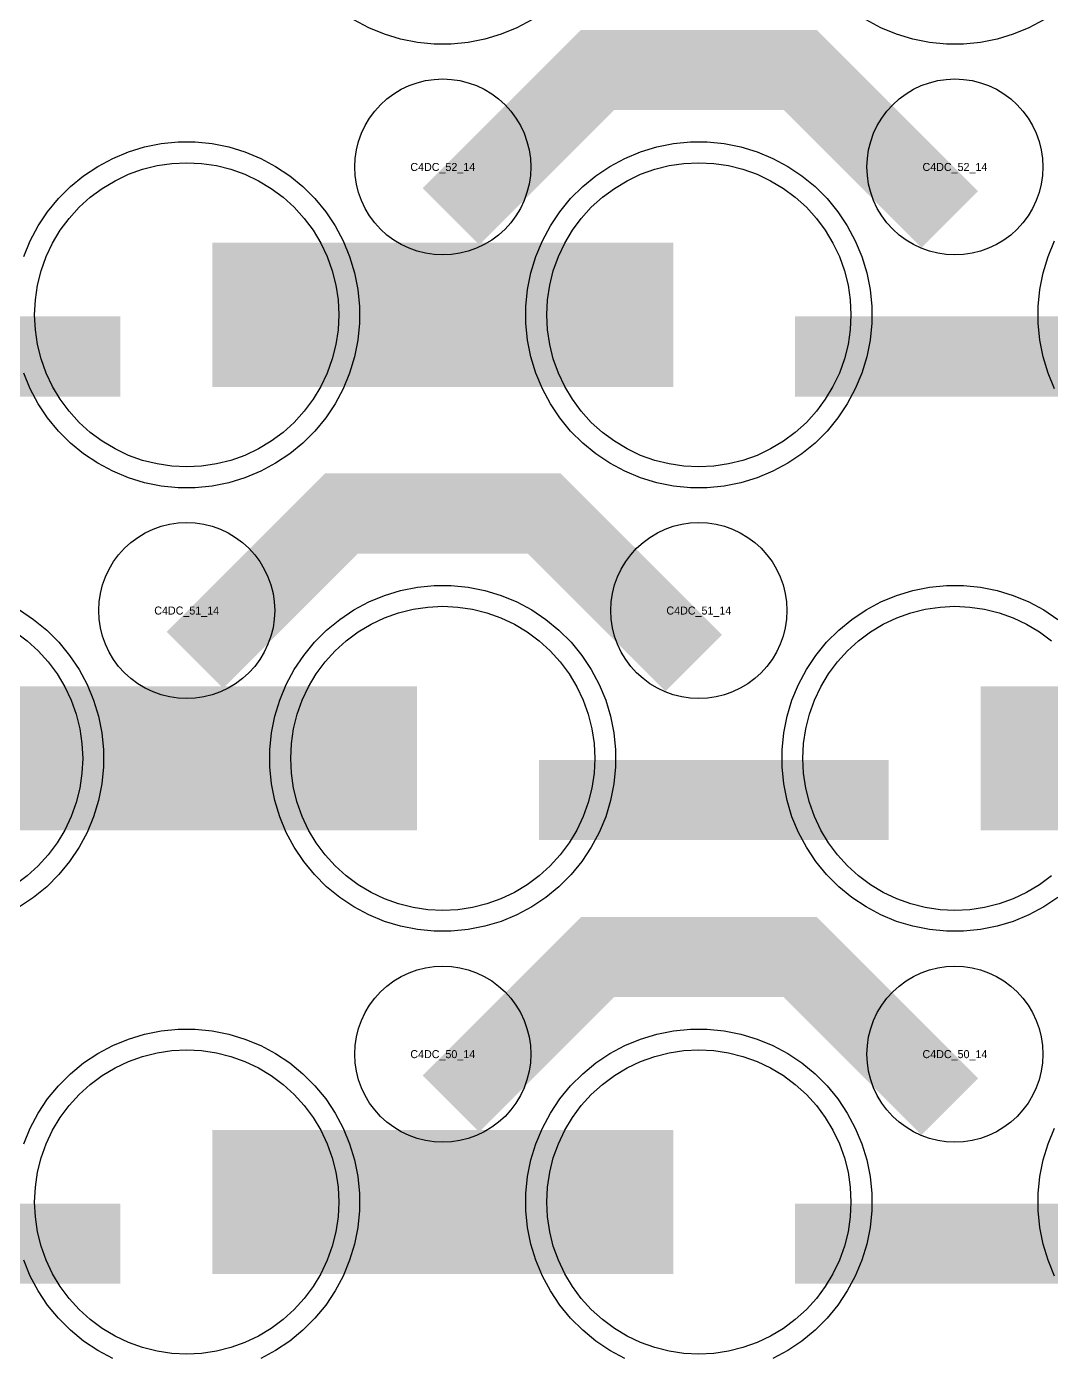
# Model space of a CAD drawing. Extents: x -11880 to 11880, y -14992 to 14992.
# Drawn here: x -7570 to -7249.9, y -7959.9 to -7544.2 of the extents above; entities that cross this region are included whole.
import ezdxf
from ezdxf.enums import TextEntityAlignment as Align

# ---------------------------------------------------------------- set-up
doc = ezdxf.new("R2010")
doc.units = 0
doc.header["$MEASUREMENT"] = 0
for name, color, linetype in [('GDS_775_DT_237', 138, 'CONTINUOUS'), ('RDL1_FS', 34, 'CONTINUOUS'), ('RDL_BS', 160, 'CONTINUOUS')]:
    doc.layers.add(name, color=color, linetype=linetype)

msp = doc.modelspace()

# ---------------------------------------------------------------- linework, layer by layer
at = {"layer": 'RDL1_FS', "color": 240, "true_color": 0xed1f24}
for points in [[(-7520, -7681.744), (-7524.657, -7681.515), (-7529.268, -7680.831), (-7533.791, -7679.699), (-7538.181, -7678.127), (-7542.395, -7676.135), (-7546.395, -7673.737), (-7550.14, -7670.959), (-7553.594, -7667.829), (-7556.724, -7664.375), (-7559.502, -7660.63), (-7561.9, -7656.63), (-7563.892, -7652.416), (-7565.464, -7648.026), (-7566.596, -7643.503), (-7567.28, -7638.892), (-7567.509, -7634.235), (-7567.28, -7629.578), (-7566.596, -7624.967), (-7565.464, -7620.444), (-7563.892, -7616.054), (-7561.9, -7611.84), (-7559.502, -7607.84), (-7556.724, -7604.095), (-7553.594, -7600.641), (-7550.14, -7597.511), (-7546.395, -7594.733), (-7542.395, -7592.335), (-7538.181, -7590.343), (-7533.791, -7588.771), (-7529.268, -7587.639), (-7524.657, -7586.955), (-7520, -7586.726), (-7515.343, -7586.955), (-7510.732, -7587.639), (-7506.209, -7588.771), (-7501.819, -7590.343), (-7497.605, -7592.335), (-7493.605, -7594.733), (-7489.86, -7597.511), (-7486.406, -7600.641), (-7483.276, -7604.095), (-7480.498, -7607.84), (-7478.1, -7611.84), (-7476.108, -7616.054), (-7474.536, -7620.444), (-7473.404, -7624.967), (-7472.72, -7629.578), (-7472.491, -7634.235), (-7472.72, -7638.892), (-7473.404, -7643.503), (-7474.536, -7648.026), (-7476.108, -7652.416), (-7478.1, -7656.63), (-7480.498, -7660.63), (-7483.276, -7664.375), (-7486.406, -7667.829), (-7489.86, -7670.959), (-7493.605, -7673.737), (-7497.605, -7676.135), (-7501.819, -7678.127), (-7506.209, -7679.699), (-7510.732, -7680.831), (-7515.343, -7681.515)], [(-7360, -7681.744), (-7364.657, -7681.515), (-7369.268, -7680.831), (-7373.791, -7679.699), (-7378.181, -7678.127), (-7382.395, -7676.135), (-7386.395, -7673.737), (-7390.14, -7670.959), (-7393.594, -7667.829), (-7396.724, -7664.375), (-7399.502, -7660.63), (-7401.9, -7656.63), (-7403.892, -7652.416), (-7405.464, -7648.026), (-7406.596, -7643.503), (-7407.28, -7638.892), (-7407.509, -7634.235), (-7407.28, -7629.578), (-7406.596, -7624.967), (-7405.464, -7620.444), (-7403.892, -7616.054), (-7401.9, -7611.84), (-7399.502, -7607.84), (-7396.724, -7604.095), (-7393.594, -7600.641), (-7390.14, -7597.511), (-7386.395, -7594.733), (-7382.395, -7592.335), (-7378.181, -7590.343), (-7373.791, -7588.771), (-7369.268, -7587.639), (-7364.657, -7586.955), (-7360, -7586.726), (-7355.343, -7586.955), (-7350.732, -7587.639), (-7346.209, -7588.771), (-7341.819, -7590.343), (-7337.605, -7592.335), (-7333.605, -7594.733), (-7329.86, -7597.511), (-7326.406, -7600.641), (-7323.276, -7604.095), (-7320.498, -7607.84), (-7318.1, -7611.84), (-7316.108, -7616.054), (-7314.536, -7620.444), (-7313.404, -7624.967), (-7312.72, -7629.578), (-7312.491, -7634.235), (-7312.72, -7638.892), (-7313.404, -7643.503), (-7314.536, -7648.026), (-7316.108, -7652.416), (-7318.1, -7656.63), (-7320.498, -7660.63), (-7323.276, -7664.375), (-7326.406, -7667.829), (-7329.86, -7670.959), (-7333.605, -7673.737), (-7337.605, -7676.135), (-7341.819, -7678.127), (-7346.209, -7679.699), (-7350.732, -7680.831), (-7355.343, -7681.515)], [(-7440, -7820.304), (-7444.657, -7820.075), (-7449.268, -7819.391), (-7453.791, -7818.259), (-7458.181, -7816.687), (-7462.395, -7814.695), (-7466.395, -7812.297), (-7470.14, -7809.519), (-7473.594, -7806.389), (-7476.724, -7802.935), (-7479.502, -7799.19), (-7481.9, -7795.19), (-7483.892, -7790.976), (-7485.464, -7786.586), (-7486.596, -7782.063), (-7487.28, -7777.452), (-7487.509, -7772.795), (-7487.28, -7768.138), (-7486.596, -7763.527), (-7485.464, -7759.004), (-7483.892, -7754.614), (-7481.9, -7750.4), (-7479.502, -7746.4), (-7476.724, -7742.655), (-7473.594, -7739.201), (-7470.14, -7736.071), (-7466.395, -7733.293), (-7462.395, -7730.895), (-7458.181, -7728.903), (-7453.791, -7727.331), (-7449.268, -7726.199), (-7444.657, -7725.515), (-7440, -7725.286), (-7435.343, -7725.515), (-7430.732, -7726.199), (-7426.209, -7727.331), (-7421.819, -7728.903), (-7417.605, -7730.895), (-7413.605, -7733.293), (-7409.86, -7736.071), (-7406.406, -7739.201), (-7403.276, -7742.655), (-7400.498, -7746.4), (-7398.1, -7750.4), (-7396.108, -7754.614), (-7394.536, -7759.004), (-7393.404, -7763.527), (-7392.72, -7768.138), (-7392.491, -7772.795), (-7392.72, -7777.452), (-7393.404, -7782.063), (-7394.536, -7786.586), (-7396.108, -7790.976), (-7398.1, -7795.19), (-7400.498, -7799.19), (-7403.276, -7802.935), (-7406.406, -7806.389), (-7409.86, -7809.519), (-7413.605, -7812.297), (-7417.605, -7814.695), (-7421.819, -7816.687), (-7426.209, -7818.259), (-7430.732, -7819.391), (-7435.343, -7820.075)]]:
    msp.add_lwpolyline(points, close=True, dxfattribs=at)
for points in [[(-7511.998, -7634.235, 45, 45, 0), (-7439.998, -7634.235, 45, 45, 0)], [(-7439.998, -7634.235, 45, 45, 0), (-7367.998, -7634.235, 45, 45, 0)], [(-7591.998, -7772.795, 45, 45, 0), (-7519.998, -7772.795, 45, 45, 0)], [(-7519.998, -7772.795, 45, 45, 0), (-7447.998, -7772.795, 45, 45, 0)], [(-7271.998, -7772.795, 45, 45, 0), (-7199.998, -7772.795, 45, 45, 0)]]:
    msp.add_lwpolyline(points, format="xyseb", dxfattribs=at)
for points in [[(-7249.86, -7809.519), (-7253.605, -7812.297), (-7257.605, -7814.695), (-7261.819, -7816.687), (-7266.209, -7818.259), (-7270.732, -7819.391), (-7275.343, -7820.075), (-7280, -7820.304), (-7284.657, -7820.075), (-7289.268, -7819.391), (-7293.791, -7818.259), (-7298.181, -7816.687), (-7302.395, -7814.695), (-7306.395, -7812.297), (-7310.14, -7809.519), (-7313.594, -7806.389), (-7316.724, -7802.935), (-7319.502, -7799.19), (-7321.9, -7795.19), (-7323.892, -7790.976), (-7325.464, -7786.586), (-7326.596, -7782.063), (-7327.28, -7777.452), (-7327.509, -7772.795), (-7327.28, -7768.138), (-7326.596, -7763.527), (-7325.464, -7759.004), (-7323.892, -7754.614), (-7321.9, -7750.4), (-7319.502, -7746.4), (-7316.724, -7742.655), (-7313.594, -7739.201), (-7310.14, -7736.071), (-7306.395, -7733.293), (-7302.395, -7730.895), (-7298.181, -7728.903), (-7293.791, -7727.331), (-7289.268, -7726.199), (-7284.657, -7725.515), (-7280, -7725.286), (-7275.343, -7725.515), (-7270.732, -7726.199), (-7266.209, -7727.331), (-7261.819, -7728.903), (-7257.605, -7730.895), (-7253.605, -7733.293), (-7249.86, -7736.071)], [(-7573.605, -7733.293), (-7569.86, -7736.071), (-7566.406, -7739.201), (-7563.276, -7742.655), (-7560.498, -7746.4), (-7558.1, -7750.4), (-7556.108, -7754.614), (-7554.536, -7759.004), (-7553.404, -7763.527), (-7552.72, -7768.138), (-7552.491, -7772.795), (-7552.72, -7777.452), (-7553.404, -7782.063), (-7554.536, -7786.586), (-7556.108, -7790.976), (-7558.1, -7795.19), (-7560.498, -7799.19), (-7563.276, -7802.935), (-7566.406, -7806.389), (-7569.86, -7809.519), (-7573.605, -7812.297)]]:
    msp.add_lwpolyline(points, dxfattribs=at)
at = {"layer": 'RDL1_FS'}
for points in [[(-7520, -7958.869), (-7524.657, -7958.64), (-7529.268, -7957.956), (-7533.791, -7956.824), (-7538.181, -7955.252), (-7542.395, -7953.26), (-7546.395, -7950.862), (-7550.14, -7948.084), (-7553.594, -7944.954), (-7556.724, -7941.5), (-7559.502, -7937.755), (-7561.9, -7933.755), (-7563.892, -7929.541), (-7565.464, -7925.151), (-7566.596, -7920.628), (-7567.28, -7916.017), (-7567.509, -7911.36), (-7567.28, -7906.703), (-7566.596, -7902.092), (-7565.464, -7897.569), (-7563.892, -7893.179), (-7561.9, -7888.965), (-7559.502, -7884.965), (-7556.724, -7881.22), (-7553.594, -7877.766), (-7550.14, -7874.636), (-7546.395, -7871.858), (-7542.395, -7869.46), (-7538.181, -7867.468), (-7533.791, -7865.896), (-7529.268, -7864.764), (-7524.657, -7864.08), (-7520, -7863.851), (-7515.343, -7864.08), (-7510.732, -7864.764), (-7506.209, -7865.896), (-7501.819, -7867.468), (-7497.605, -7869.46), (-7493.605, -7871.858), (-7489.86, -7874.636), (-7486.406, -7877.766), (-7483.276, -7881.22), (-7480.498, -7884.965), (-7478.1, -7888.965), (-7476.108, -7893.179), (-7474.536, -7897.569), (-7473.404, -7902.092), (-7472.72, -7906.703), (-7472.491, -7911.36), (-7472.72, -7916.017), (-7473.404, -7920.628), (-7474.536, -7925.151), (-7476.108, -7929.541), (-7478.1, -7933.755), (-7480.498, -7937.755), (-7483.276, -7941.5), (-7486.406, -7944.954), (-7489.86, -7948.084), (-7493.605, -7950.862), (-7497.605, -7953.26), (-7501.819, -7955.252), (-7506.209, -7956.824), (-7510.732, -7957.956), (-7515.343, -7958.64)], [(-7360, -7958.869), (-7364.657, -7958.64), (-7369.268, -7957.956), (-7373.791, -7956.824), (-7378.181, -7955.252), (-7382.395, -7953.26), (-7386.395, -7950.862), (-7390.14, -7948.084), (-7393.594, -7944.954), (-7396.724, -7941.5), (-7399.502, -7937.755), (-7401.9, -7933.755), (-7403.892, -7929.541), (-7405.464, -7925.151), (-7406.596, -7920.628), (-7407.28, -7916.017), (-7407.509, -7911.36), (-7407.28, -7906.703), (-7406.596, -7902.092), (-7405.464, -7897.569), (-7403.892, -7893.179), (-7401.9, -7888.965), (-7399.502, -7884.965), (-7396.724, -7881.22), (-7393.594, -7877.766), (-7390.14, -7874.636), (-7386.395, -7871.858), (-7382.395, -7869.46), (-7378.181, -7867.468), (-7373.791, -7865.896), (-7369.268, -7864.764), (-7364.657, -7864.08), (-7360, -7863.851), (-7355.343, -7864.08), (-7350.732, -7864.764), (-7346.209, -7865.896), (-7341.819, -7867.468), (-7337.605, -7869.46), (-7333.605, -7871.858), (-7329.86, -7874.636), (-7326.406, -7877.766), (-7323.276, -7881.22), (-7320.498, -7884.965), (-7318.1, -7888.965), (-7316.108, -7893.179), (-7314.536, -7897.569), (-7313.404, -7902.092), (-7312.72, -7906.703), (-7312.491, -7911.36), (-7312.72, -7916.017), (-7313.404, -7920.628), (-7314.536, -7925.151), (-7316.108, -7929.541), (-7318.1, -7933.755), (-7320.498, -7937.755), (-7323.276, -7941.5), (-7326.406, -7944.954), (-7329.86, -7948.084), (-7333.605, -7950.862), (-7337.605, -7953.26), (-7341.819, -7955.252), (-7346.209, -7956.824), (-7350.732, -7957.956), (-7355.343, -7958.64)]]:
    msp.add_lwpolyline(points, close=True, dxfattribs=at)
for points in [[(-7511.998, -7911.36, 45, 45, 0), (-7439.998, -7911.36, 45, 45, 0)], [(-7439.998, -7911.36, 45, 45, 0), (-7367.998, -7911.36, 45, 45, 0)]]:
    msp.add_lwpolyline(points, format="xyseb", dxfattribs=at)
at = {"layer": 'RDL_BS'}
for points in [[(-7412.223, -7542.053), (-7416.885, -7544.545), (-7421.795, -7546.576), (-7426.835, -7548.107), (-7432.062, -7549.153), (-7437.356, -7549.67), (-7442.644, -7549.67), (-7447.938, -7549.153), (-7453.165, -7548.107), (-7458.205, -7546.576), (-7463.115, -7544.545), (-7467.777, -7542.053)], [(-7252.223, -7542.053), (-7256.885, -7544.545), (-7261.795, -7546.576), (-7266.835, -7548.107), (-7272.062, -7549.153), (-7277.356, -7549.67), (-7282.644, -7549.67), (-7287.938, -7549.153), (-7293.165, -7548.107), (-7298.205, -7546.576), (-7303.115, -7544.545), (-7307.777, -7542.053)], [(-7570.906, -7893.155), (-7568.875, -7888.245), (-7566.383, -7883.583), (-7563.436, -7879.169), (-7560.074, -7875.068), (-7556.292, -7871.286), (-7552.191, -7867.924), (-7547.777, -7864.977), (-7543.115, -7862.485), (-7538.205, -7860.454), (-7533.165, -7858.923), (-7527.938, -7857.877), (-7522.644, -7857.36), (-7517.356, -7857.36), (-7512.062, -7857.877), (-7506.835, -7858.923), (-7501.795, -7860.454), (-7496.885, -7862.485), (-7492.223, -7864.977), (-7487.809, -7867.924), (-7483.708, -7871.286), (-7479.926, -7875.068), (-7476.564, -7879.169), (-7473.617, -7883.583), (-7471.125, -7888.245), (-7469.094, -7893.155), (-7467.563, -7898.195), (-7466.517, -7903.422), (-7466, -7908.716), (-7466, -7914.004), (-7466.517, -7919.298), (-7467.563, -7924.525), (-7469.094, -7929.565), (-7471.125, -7934.475), (-7473.617, -7939.137), (-7476.564, -7943.551), (-7479.926, -7947.652), (-7483.708, -7951.434), (-7487.809, -7954.796), (-7492.223, -7957.743), (-7496.885, -7960.235)], [(-7383.115, -7960.235), (-7387.777, -7957.743), (-7392.191, -7954.796), (-7396.292, -7951.434), (-7400.074, -7947.652), (-7403.436, -7943.551), (-7406.383, -7939.137), (-7408.875, -7934.475), (-7410.906, -7929.565), (-7412.437, -7924.525), (-7413.483, -7919.298), (-7414, -7914.004), (-7414, -7908.716), (-7413.483, -7903.422), (-7412.437, -7898.195), (-7410.906, -7893.155), (-7408.875, -7888.245), (-7406.383, -7883.583), (-7403.436, -7879.169), (-7400.074, -7875.068), (-7396.292, -7871.286), (-7392.191, -7867.924), (-7387.777, -7864.977), (-7383.115, -7862.485), (-7378.205, -7860.454), (-7373.165, -7858.923), (-7367.938, -7857.877), (-7362.644, -7857.36), (-7357.356, -7857.36), (-7352.062, -7857.877), (-7346.835, -7858.923), (-7341.795, -7860.454), (-7336.885, -7862.485), (-7332.223, -7864.977), (-7327.809, -7867.924), (-7323.708, -7871.286), (-7319.926, -7875.068), (-7316.564, -7879.169), (-7313.617, -7883.583), (-7311.125, -7888.245), (-7309.094, -7893.155), (-7307.563, -7898.195), (-7306.517, -7903.422), (-7306, -7908.716), (-7306, -7914.004), (-7306.517, -7919.298), (-7307.563, -7924.525), (-7309.094, -7929.565), (-7311.125, -7934.475), (-7313.617, -7939.137), (-7316.564, -7943.551), (-7319.926, -7947.652), (-7323.708, -7951.434), (-7327.809, -7954.796), (-7332.223, -7957.743), (-7336.885, -7960.235)], [(-7248.875, -7934.475), (-7250.906, -7929.565), (-7252.437, -7924.525), (-7253.483, -7919.298), (-7254, -7914.004), (-7254, -7908.716), (-7253.483, -7903.422), (-7252.437, -7898.195), (-7250.906, -7893.155), (-7248.875, -7888.245)], [(-7543.115, -7960.235), (-7547.777, -7957.743), (-7552.191, -7954.796), (-7556.292, -7951.434), (-7560.074, -7947.652), (-7563.436, -7943.551), (-7566.383, -7939.137), (-7568.875, -7934.475), (-7570.906, -7929.565)]]:
    msp.add_lwpolyline(points, dxfattribs=at)
for points in [[(-7437.438, -7603.549, 25, 25, 0), (-7391.623, -7557.734, 25, 25, 0), (-7358.07, -7557.734, 25, 25, 0)], [(-7281.599, -7604.448, 25, 25, 0), (-7328.313, -7557.734, 25, 25, 0), (-7358.071, -7557.734, 25, 25, 0)], [(-7517.438, -7742.109, 25, 25, 0), (-7471.623, -7696.294, 25, 25, 0), (-7438.07, -7696.294, 25, 25, 0)], [(-7361.599, -7743.008, 25, 25, 0), (-7408.313, -7696.294, 25, 25, 0), (-7438.071, -7696.294, 25, 25, 0)], [(-7437.438, -7880.674, 25, 25, 0), (-7391.623, -7834.859, 25, 25, 0), (-7358.07, -7834.859, 25, 25, 0)], [(-7281.599, -7881.573, 25, 25, 0), (-7328.313, -7834.859, 25, 25, 0), (-7358.071, -7834.859, 25, 25, 0)], [(-7649.984, -7924.373, 25, 25, 0), (-7540.719, -7924.373, 25, 25, 0)], [(-7329.984, -7924.373, 25, 25, 0), (-7220.719, -7924.373, 25, 25, 0)]]:
    msp.add_lwpolyline(points, format="xyseb", dxfattribs=at)
for points in [[(-7440, -7615.541), (-7442.693, -7615.409), (-7445.365, -7615.013), (-7447.984, -7614.356), (-7450.519, -7613.449), (-7452.956, -7612.297), (-7455.28, -7610.904), (-7457.443, -7609.301), (-7459.442, -7607.489), (-7461.254, -7605.49), (-7462.857, -7603.327), (-7464.25, -7601.003), (-7465.402, -7598.566), (-7466.309, -7596.031), (-7466.966, -7593.412), (-7467.362, -7590.74), (-7467.494, -7588.047), (-7467.362, -7585.354), (-7466.966, -7582.682), (-7466.309, -7580.063), (-7465.402, -7577.528), (-7464.25, -7575.091), (-7462.857, -7572.767), (-7461.254, -7570.604), (-7459.442, -7568.605), (-7457.443, -7566.793), (-7455.28, -7565.19), (-7452.956, -7563.797), (-7450.519, -7562.645), (-7447.984, -7561.738), (-7445.365, -7561.081), (-7442.693, -7560.685), (-7440, -7560.553), (-7437.307, -7560.685), (-7434.635, -7561.081), (-7432.016, -7561.738), (-7429.481, -7562.645), (-7427.044, -7563.797), (-7424.72, -7565.19), (-7422.557, -7566.793), (-7420.558, -7568.605), (-7418.746, -7570.604), (-7417.143, -7572.767), (-7415.75, -7575.091), (-7414.598, -7577.528), (-7413.691, -7580.063), (-7413.034, -7582.682), (-7412.638, -7585.354), (-7412.506, -7588.047), (-7412.638, -7590.74), (-7413.034, -7593.412), (-7413.691, -7596.031), (-7414.598, -7598.566), (-7415.75, -7601.003), (-7417.143, -7603.327), (-7418.746, -7605.49), (-7420.558, -7607.489), (-7422.557, -7609.301), (-7424.72, -7610.904), (-7427.044, -7612.297), (-7429.481, -7613.449), (-7432.016, -7614.356), (-7434.635, -7615.013), (-7437.307, -7615.409)], [(-7280, -7615.541), (-7282.693, -7615.409), (-7285.365, -7615.013), (-7287.984, -7614.356), (-7290.519, -7613.449), (-7292.956, -7612.297), (-7295.28, -7610.904), (-7297.443, -7609.301), (-7299.442, -7607.489), (-7301.254, -7605.49), (-7302.857, -7603.327), (-7304.25, -7601.003), (-7305.402, -7598.566), (-7306.309, -7596.031), (-7306.966, -7593.412), (-7307.362, -7590.74), (-7307.494, -7588.047), (-7307.362, -7585.354), (-7306.966, -7582.682), (-7306.309, -7580.063), (-7305.402, -7577.528), (-7304.25, -7575.091), (-7302.857, -7572.767), (-7301.254, -7570.604), (-7299.442, -7568.605), (-7297.443, -7566.793), (-7295.28, -7565.19), (-7292.956, -7563.797), (-7290.519, -7562.645), (-7287.984, -7561.738), (-7285.365, -7561.081), (-7282.693, -7560.685), (-7280, -7560.553), (-7277.307, -7560.685), (-7274.635, -7561.081), (-7272.016, -7561.738), (-7269.481, -7562.645), (-7267.044, -7563.797), (-7264.72, -7565.19), (-7262.557, -7566.793), (-7260.558, -7568.605), (-7258.746, -7570.604), (-7257.143, -7572.767), (-7255.75, -7575.091), (-7254.598, -7577.528), (-7253.691, -7580.063), (-7253.034, -7582.682), (-7252.638, -7585.354), (-7252.506, -7588.047), (-7252.638, -7590.74), (-7253.034, -7593.412), (-7253.691, -7596.031), (-7254.598, -7598.566), (-7255.75, -7601.003), (-7257.143, -7603.327), (-7258.746, -7605.49), (-7260.558, -7607.489), (-7262.557, -7609.301), (-7264.72, -7610.904), (-7267.044, -7612.297), (-7269.481, -7613.449), (-7272.016, -7614.356), (-7274.635, -7615.013), (-7277.307, -7615.409)], [(-7520, -7754.101), (-7522.693, -7753.969), (-7525.365, -7753.573), (-7527.984, -7752.916), (-7530.519, -7752.009), (-7532.956, -7750.857), (-7535.28, -7749.464), (-7537.443, -7747.861), (-7539.442, -7746.049), (-7541.254, -7744.05), (-7542.857, -7741.887), (-7544.25, -7739.563), (-7545.402, -7737.126), (-7546.309, -7734.591), (-7546.966, -7731.972), (-7547.362, -7729.3), (-7547.494, -7726.607), (-7547.362, -7723.914), (-7546.966, -7721.242), (-7546.309, -7718.623), (-7545.402, -7716.088), (-7544.25, -7713.651), (-7542.857, -7711.327), (-7541.254, -7709.164), (-7539.442, -7707.165), (-7537.443, -7705.353), (-7535.28, -7703.75), (-7532.956, -7702.357), (-7530.519, -7701.205), (-7527.984, -7700.298), (-7525.365, -7699.641), (-7522.693, -7699.245), (-7520, -7699.113), (-7517.307, -7699.245), (-7514.635, -7699.641), (-7512.016, -7700.298), (-7509.481, -7701.205), (-7507.044, -7702.357), (-7504.72, -7703.75), (-7502.557, -7705.353), (-7500.558, -7707.165), (-7498.746, -7709.164), (-7497.143, -7711.327), (-7495.75, -7713.651), (-7494.598, -7716.088), (-7493.691, -7718.623), (-7493.034, -7721.242), (-7492.638, -7723.914), (-7492.506, -7726.607), (-7492.638, -7729.3), (-7493.034, -7731.972), (-7493.691, -7734.591), (-7494.598, -7737.126), (-7495.75, -7739.563), (-7497.143, -7741.887), (-7498.746, -7744.05), (-7500.558, -7746.049), (-7502.557, -7747.861), (-7504.72, -7749.464), (-7507.044, -7750.857), (-7509.481, -7752.009), (-7512.016, -7752.916), (-7514.635, -7753.573), (-7517.307, -7753.969)], [(-7360, -7754.101), (-7362.693, -7753.969), (-7365.365, -7753.573), (-7367.984, -7752.916), (-7370.519, -7752.009), (-7372.956, -7750.857), (-7375.28, -7749.464), (-7377.443, -7747.861), (-7379.442, -7746.049), (-7381.254, -7744.05), (-7382.857, -7741.887), (-7384.25, -7739.563), (-7385.402, -7737.126), (-7386.309, -7734.591), (-7386.966, -7731.972), (-7387.362, -7729.3), (-7387.494, -7726.607), (-7387.362, -7723.914), (-7386.966, -7721.242), (-7386.309, -7718.623), (-7385.402, -7716.088), (-7384.25, -7713.651), (-7382.857, -7711.327), (-7381.254, -7709.164), (-7379.442, -7707.165), (-7377.443, -7705.353), (-7375.28, -7703.75), (-7372.956, -7702.357), (-7370.519, -7701.205), (-7367.984, -7700.298), (-7365.365, -7699.641), (-7362.693, -7699.245), (-7360, -7699.113), (-7357.307, -7699.245), (-7354.635, -7699.641), (-7352.016, -7700.298), (-7349.481, -7701.205), (-7347.044, -7702.357), (-7344.72, -7703.75), (-7342.557, -7705.353), (-7340.558, -7707.165), (-7338.746, -7709.164), (-7337.143, -7711.327), (-7335.75, -7713.651), (-7334.598, -7716.088), (-7333.691, -7718.623), (-7333.034, -7721.242), (-7332.638, -7723.914), (-7332.506, -7726.607), (-7332.638, -7729.3), (-7333.034, -7731.972), (-7333.691, -7734.591), (-7334.598, -7737.126), (-7335.75, -7739.563), (-7337.143, -7741.887), (-7338.746, -7744.05), (-7340.558, -7746.049), (-7342.557, -7747.861), (-7344.72, -7749.464), (-7347.044, -7750.857), (-7349.481, -7752.009), (-7352.016, -7752.916), (-7354.635, -7753.573), (-7357.307, -7753.969)], [(-7440, -7892.666), (-7442.693, -7892.534), (-7445.365, -7892.138), (-7447.984, -7891.481), (-7450.519, -7890.574), (-7452.956, -7889.422), (-7455.28, -7888.029), (-7457.443, -7886.426), (-7459.442, -7884.614), (-7461.254, -7882.615), (-7462.857, -7880.452), (-7464.25, -7878.128), (-7465.402, -7875.691), (-7466.309, -7873.156), (-7466.966, -7870.537), (-7467.362, -7867.865), (-7467.494, -7865.172), (-7467.362, -7862.479), (-7466.966, -7859.807), (-7466.309, -7857.188), (-7465.402, -7854.653), (-7464.25, -7852.216), (-7462.857, -7849.892), (-7461.254, -7847.729), (-7459.442, -7845.73), (-7457.443, -7843.918), (-7455.28, -7842.315), (-7452.956, -7840.922), (-7450.519, -7839.77), (-7447.984, -7838.863), (-7445.365, -7838.206), (-7442.693, -7837.81), (-7440, -7837.678), (-7437.307, -7837.81), (-7434.635, -7838.206), (-7432.016, -7838.863), (-7429.481, -7839.77), (-7427.044, -7840.922), (-7424.72, -7842.315), (-7422.557, -7843.918), (-7420.558, -7845.73), (-7418.746, -7847.729), (-7417.143, -7849.892), (-7415.75, -7852.216), (-7414.598, -7854.653), (-7413.691, -7857.188), (-7413.034, -7859.807), (-7412.638, -7862.479), (-7412.506, -7865.172), (-7412.638, -7867.865), (-7413.034, -7870.537), (-7413.691, -7873.156), (-7414.598, -7875.691), (-7415.75, -7878.128), (-7417.143, -7880.452), (-7418.746, -7882.615), (-7420.558, -7884.614), (-7422.557, -7886.426), (-7424.72, -7888.029), (-7427.044, -7889.422), (-7429.481, -7890.574), (-7432.016, -7891.481), (-7434.635, -7892.138), (-7437.307, -7892.534)], [(-7280, -7892.666), (-7282.693, -7892.534), (-7285.365, -7892.138), (-7287.984, -7891.481), (-7290.519, -7890.574), (-7292.956, -7889.422), (-7295.28, -7888.029), (-7297.443, -7886.426), (-7299.442, -7884.614), (-7301.254, -7882.615), (-7302.857, -7880.452), (-7304.25, -7878.128), (-7305.402, -7875.691), (-7306.309, -7873.156), (-7306.966, -7870.537), (-7307.362, -7867.865), (-7307.494, -7865.172), (-7307.362, -7862.479), (-7306.966, -7859.807), (-7306.309, -7857.188), (-7305.402, -7854.653), (-7304.25, -7852.216), (-7302.857, -7849.892), (-7301.254, -7847.729), (-7299.442, -7845.73), (-7297.443, -7843.918), (-7295.28, -7842.315), (-7292.956, -7840.922), (-7290.519, -7839.77), (-7287.984, -7838.863), (-7285.365, -7838.206), (-7282.693, -7837.81), (-7280, -7837.678), (-7277.307, -7837.81), (-7274.635, -7838.206), (-7272.016, -7838.863), (-7269.481, -7839.77), (-7267.044, -7840.922), (-7264.72, -7842.315), (-7262.557, -7843.918), (-7260.558, -7845.73), (-7258.746, -7847.729), (-7257.143, -7849.892), (-7255.75, -7852.216), (-7254.598, -7854.653), (-7253.691, -7857.188), (-7253.034, -7859.807), (-7252.638, -7862.479), (-7252.506, -7865.172), (-7252.638, -7867.865), (-7253.034, -7870.537), (-7253.691, -7873.156), (-7254.598, -7875.691), (-7255.75, -7878.128), (-7257.143, -7880.452), (-7258.746, -7882.615), (-7260.558, -7884.614), (-7262.557, -7886.426), (-7264.72, -7888.029), (-7267.044, -7889.422), (-7269.481, -7890.574), (-7272.016, -7891.481), (-7274.635, -7892.138), (-7277.307, -7892.534)]]:
    msp.add_lwpolyline(points, close=True, dxfattribs=at)
at = {"layer": 'RDL_BS', "color": 240, "true_color": 0xed1f24}
for points in [[(-7570.906, -7616.03), (-7568.875, -7611.12), (-7566.383, -7606.458), (-7563.436, -7602.044), (-7560.074, -7597.943), (-7556.292, -7594.161), (-7552.191, -7590.799), (-7547.777, -7587.852), (-7543.115, -7585.36), (-7538.205, -7583.329), (-7533.165, -7581.798), (-7527.938, -7580.752), (-7522.644, -7580.235), (-7517.356, -7580.235), (-7512.062, -7580.752), (-7506.835, -7581.798), (-7501.795, -7583.329), (-7496.885, -7585.36), (-7492.223, -7587.852), (-7487.809, -7590.799), (-7483.708, -7594.161), (-7479.926, -7597.943), (-7476.564, -7602.044), (-7473.617, -7606.458), (-7471.125, -7611.12), (-7469.094, -7616.03), (-7467.563, -7621.07), (-7466.517, -7626.297), (-7466, -7631.591), (-7466, -7636.879), (-7466.517, -7642.173), (-7467.563, -7647.4), (-7469.094, -7652.44), (-7471.125, -7657.35), (-7473.617, -7662.012), (-7476.564, -7666.426), (-7479.926, -7670.527), (-7483.708, -7674.309), (-7487.809, -7677.671), (-7492.223, -7680.618), (-7496.885, -7683.11), (-7501.795, -7685.141), (-7506.835, -7686.672), (-7512.062, -7687.718), (-7517.356, -7688.235), (-7522.644, -7688.235), (-7527.938, -7687.718), (-7533.165, -7686.672), (-7538.205, -7685.141), (-7543.115, -7683.11), (-7547.777, -7680.618), (-7552.191, -7677.671), (-7556.292, -7674.309), (-7560.074, -7670.527), (-7563.436, -7666.426), (-7566.383, -7662.012), (-7568.875, -7657.35), (-7570.906, -7652.44)], [(-7248.875, -7657.35), (-7250.906, -7652.44), (-7252.437, -7647.4), (-7253.483, -7642.173), (-7254, -7636.879), (-7254, -7631.591), (-7253.483, -7626.297), (-7252.437, -7621.07), (-7250.906, -7616.03), (-7248.875, -7611.12)], [(-7247.809, -7816.231), (-7252.223, -7819.178), (-7256.885, -7821.67), (-7261.795, -7823.701), (-7266.835, -7825.232), (-7272.062, -7826.278), (-7277.356, -7826.795), (-7282.644, -7826.795), (-7287.938, -7826.278), (-7293.165, -7825.232), (-7298.205, -7823.701), (-7303.115, -7821.67), (-7307.777, -7819.178), (-7312.191, -7816.231), (-7316.292, -7812.869), (-7320.074, -7809.087), (-7323.436, -7804.986), (-7326.383, -7800.572), (-7328.875, -7795.91), (-7330.906, -7791), (-7332.437, -7785.96), (-7333.483, -7780.733), (-7334, -7775.439), (-7334, -7770.151), (-7333.483, -7764.857), (-7332.437, -7759.63), (-7330.906, -7754.59), (-7328.875, -7749.68), (-7326.383, -7745.018), (-7323.436, -7740.604), (-7320.074, -7736.503), (-7316.292, -7732.721), (-7312.191, -7729.359), (-7307.777, -7726.412), (-7303.115, -7723.92), (-7298.205, -7721.889), (-7293.165, -7720.358), (-7287.938, -7719.312), (-7282.644, -7718.795), (-7277.356, -7718.795), (-7272.062, -7719.312), (-7266.835, -7720.358), (-7261.795, -7721.889), (-7256.885, -7723.92), (-7252.223, -7726.412), (-7247.809, -7729.359)], [(-7572.223, -7726.412), (-7567.809, -7729.359), (-7563.708, -7732.721), (-7559.926, -7736.503), (-7556.564, -7740.604), (-7553.617, -7745.018), (-7551.125, -7749.68), (-7549.094, -7754.59), (-7547.563, -7759.63), (-7546.517, -7764.857), (-7546, -7770.151), (-7546, -7775.439), (-7546.517, -7780.733), (-7547.563, -7785.96), (-7549.094, -7791), (-7551.125, -7795.91), (-7553.617, -7800.572), (-7556.564, -7804.986), (-7559.926, -7809.087), (-7563.708, -7812.869), (-7567.809, -7816.231), (-7572.223, -7819.178)]]:
    msp.add_lwpolyline(points, dxfattribs=at)
for points in [[(-7362.644, -7688.235), (-7367.938, -7687.718), (-7373.165, -7686.672), (-7378.205, -7685.141), (-7383.115, -7683.11), (-7387.777, -7680.618), (-7392.191, -7677.671), (-7396.292, -7674.309), (-7400.074, -7670.527), (-7403.436, -7666.426), (-7406.383, -7662.012), (-7408.875, -7657.35), (-7410.906, -7652.44), (-7412.437, -7647.4), (-7413.483, -7642.173), (-7414, -7636.879), (-7414, -7631.591), (-7413.483, -7626.297), (-7412.437, -7621.07), (-7410.906, -7616.03), (-7408.875, -7611.12), (-7406.383, -7606.458), (-7403.436, -7602.044), (-7400.074, -7597.943), (-7396.292, -7594.161), (-7392.191, -7590.799), (-7387.777, -7587.852), (-7383.115, -7585.36), (-7378.205, -7583.329), (-7373.165, -7581.798), (-7367.938, -7580.752), (-7362.644, -7580.235), (-7357.356, -7580.235), (-7352.062, -7580.752), (-7346.835, -7581.798), (-7341.795, -7583.329), (-7336.885, -7585.36), (-7332.223, -7587.852), (-7327.809, -7590.799), (-7323.708, -7594.161), (-7319.926, -7597.943), (-7316.564, -7602.044), (-7313.617, -7606.458), (-7311.125, -7611.12), (-7309.094, -7616.03), (-7307.563, -7621.07), (-7306.517, -7626.297), (-7306, -7631.591), (-7306, -7636.879), (-7306.517, -7642.173), (-7307.563, -7647.4), (-7309.094, -7652.44), (-7311.125, -7657.35), (-7313.617, -7662.012), (-7316.564, -7666.426), (-7319.926, -7670.527), (-7323.708, -7674.309), (-7327.809, -7677.671), (-7332.223, -7680.618), (-7336.885, -7683.11), (-7341.795, -7685.141), (-7346.835, -7686.672), (-7352.062, -7687.718), (-7357.356, -7688.235)], [(-7442.644, -7826.795), (-7447.938, -7826.278), (-7453.165, -7825.232), (-7458.205, -7823.701), (-7463.115, -7821.67), (-7467.777, -7819.178), (-7472.191, -7816.231), (-7476.292, -7812.869), (-7480.074, -7809.087), (-7483.436, -7804.986), (-7486.383, -7800.572), (-7488.875, -7795.91), (-7490.906, -7791), (-7492.437, -7785.96), (-7493.483, -7780.733), (-7494, -7775.439), (-7494, -7770.151), (-7493.483, -7764.857), (-7492.437, -7759.63), (-7490.906, -7754.59), (-7488.875, -7749.68), (-7486.383, -7745.018), (-7483.436, -7740.604), (-7480.074, -7736.503), (-7476.292, -7732.721), (-7472.191, -7729.359), (-7467.777, -7726.412), (-7463.115, -7723.92), (-7458.205, -7721.889), (-7453.165, -7720.358), (-7447.938, -7719.312), (-7442.644, -7718.795), (-7437.356, -7718.795), (-7432.062, -7719.312), (-7426.835, -7720.358), (-7421.795, -7721.889), (-7416.885, -7723.92), (-7412.223, -7726.412), (-7407.809, -7729.359), (-7403.708, -7732.721), (-7399.926, -7736.503), (-7396.564, -7740.604), (-7393.617, -7745.018), (-7391.125, -7749.68), (-7389.094, -7754.59), (-7387.563, -7759.63), (-7386.517, -7764.857), (-7386, -7770.151), (-7386, -7775.439), (-7386.517, -7780.733), (-7387.563, -7785.96), (-7389.094, -7791), (-7391.125, -7795.91), (-7393.617, -7800.572), (-7396.564, -7804.986), (-7399.926, -7809.087), (-7403.708, -7812.869), (-7407.809, -7816.231), (-7412.223, -7819.178), (-7416.885, -7821.67), (-7421.795, -7823.701), (-7426.835, -7825.232), (-7432.062, -7826.278), (-7437.356, -7826.795)]]:
    msp.add_lwpolyline(points, close=True, dxfattribs=at)
for points in [[(-7649.984, -7647.248, 25, 25, 0), (-7540.719, -7647.248, 25, 25, 0)], [(-7329.984, -7647.248, 25, 25, 0), (-7220.719, -7647.248, 25, 25, 0)], [(-7409.984, -7785.808, 25, 25, 0), (-7300.719, -7785.808, 25, 25, 0)]]:
    msp.add_lwpolyline(points, format="xyseb", dxfattribs=at)

# ---------------------------------------------------------------- texts
at = {"layer": 'GDS_775_DT_237'}
for s, p in [('C4DC_52_14', (-7440, -7588.047)), ('C4DC_52_14', (-7440, -7588.047)), ('C4DC_52_14', (-7280, -7588.047)), ('C4DC_52_14', (-7280, -7588.047)), ('C4DC_51_14', (-7520, -7726.607)), ('C4DC_51_14', (-7520, -7726.607)), ('C4DC_51_14', (-7360, -7726.607)), ('C4DC_51_14', (-7360, -7726.607)), ('C4DC_50_14', (-7440, -7865.172)), ('C4DC_50_14', (-7440, -7865.172)), ('C4DC_50_14', (-7280, -7865.172)), ('C4DC_50_14', (-7280, -7865.172))]:
    msp.add_text(s, height=2.5, dxfattribs=at).set_placement(p, align=Align.MIDDLE_CENTER)

doc.saveas('drawing.dxf')
